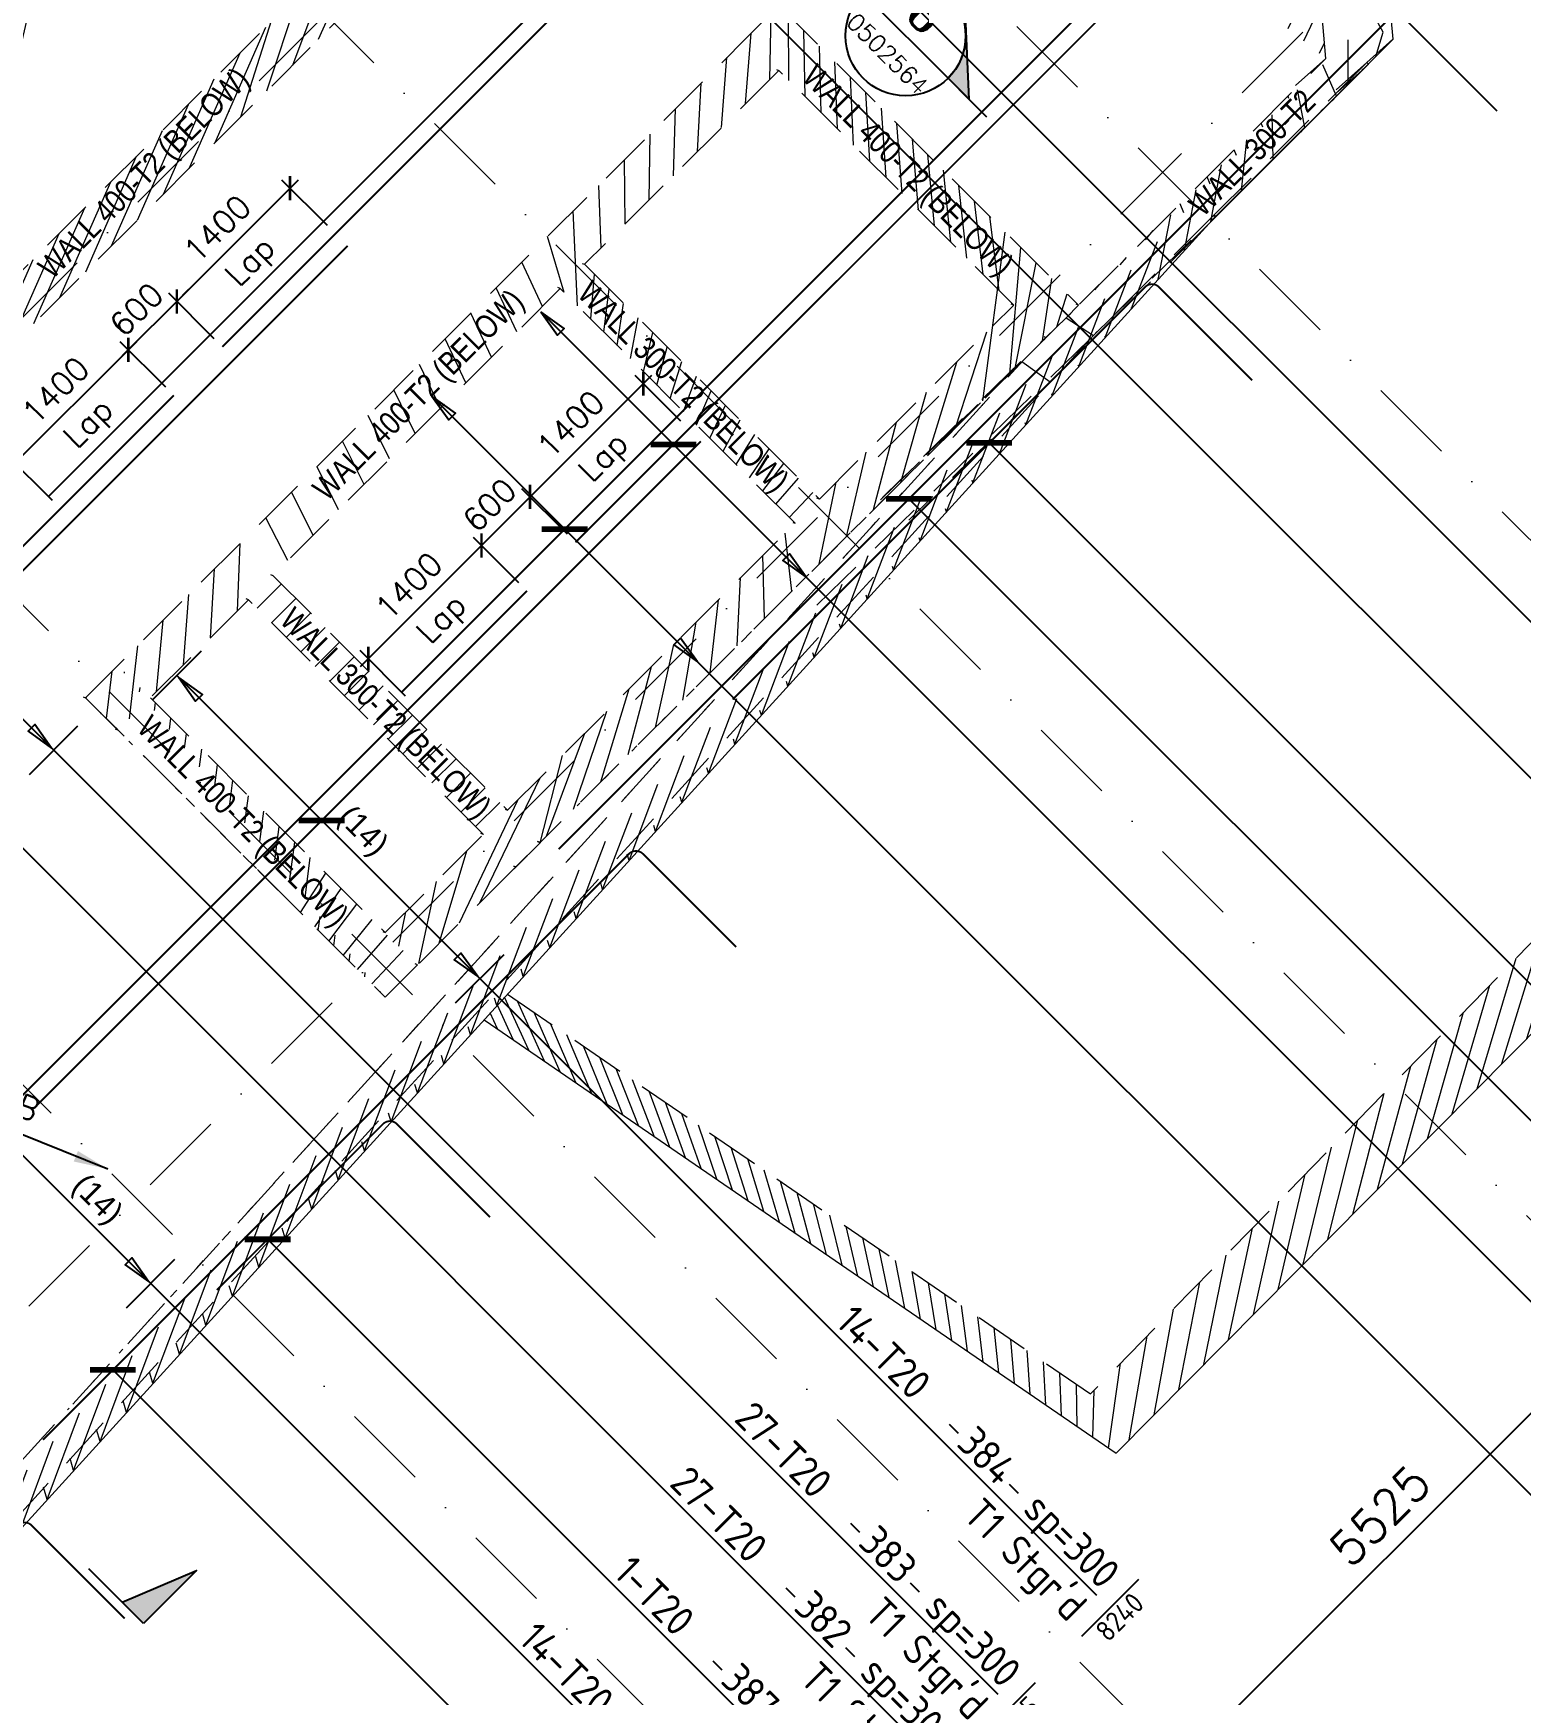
# Model space of a CAD drawing. Extents: x 660761725 to 1323371458, y 2734871439 to 5470067957.
# Drawn here: x 661644637 to 661657642, y 2735060130 to 2735074657 of the extents above; entities that cross this region are included whole.
import ezdxf
from ezdxf.enums import TextEntityAlignment as Align

# ---------------------------------------------------------------- set-up
doc = ezdxf.new("R2010")
doc.units = 0
for name, pattern in [('AXES', [1.95, 1.2, -0.25, 0.25, -0.25]), ('Hidden', [714.375, 476.25, -238.125]), ('sbp_axis_short', [10, 5, -2.5, 0, -2.5])]:
    doc.linetypes.add(name, pattern=pattern)
doc.layers.add('A-DETL', color=5, linetype='Continuous', lineweight=9, true_color=0x0000ff)
for name, color, linetype, lineweight in [('A-FLOR-PATT', 7, 'Continuous', 15), ('A-ROOF', 7, 'Continuous', 15), ('A-WALL', 7, 'Continuous', 15), ('A-WALL-IDEN', 7, 'Continuous', 9), ('S-ARROW', 8, 'Continuous', 13), ('S-GRID', 7, 'Continuous', 9)]:
    doc.layers.add(name, color=color, linetype=linetype, lineweight=lineweight)
for name, color, linetype in [('S-AXIS', 20, 'AXES'), ('S-DIMO', 100, 'Continuous'), ('S-RBAR-T16', 201, 'Continuous'), ('S-RBAR-T20', 10, 'Continuous'), ('S-RDIMO', 8, 'Continuous'), ('S-RSYMB', 7, 'Continuous'), ('S-SCEL-INDT', 222, 'Continuous'), ('S-SIMPLETEXT', 7, 'Continuous'), ('S-TXT', 3, 'Continuous')]:
    doc.layers.add(name, color=color, linetype=linetype)
doc.styles.add('Arial Narrow_1', font='ARIALN.TTF', dxfattribs={"height": 199.9999999999998})
doc.styles.add('ARMACAD', font='isocp.shx')
doc.styles.add('ROMANS', font='romans.shx')
doc.styles.add('ROMANT', font='romant')
doc.dimstyles.new('S-DIMI-100', dxfattribs={"dimscale": 100, "dimtxt": 2, "dimasz": 1.5, "dimexe": 1, "dimexo": 1, "dimgap": 1, "dimtad": 1, "dimdec": 0, "dimzin": 12, "dimdsep": 46, "dimtxsty": 'ROMANS', "dimblk": 'ARCHTICK', "dimcen": 0.09, "dimdle": 1, "dimclrd": 8, "dimclre": 8, "dimclrt": 4, "dimadec": 0, "dimazin": 3, "dimtfac": 1, "dimtdec": 0, "dimtix": 1, "dimtmove": 1, "dimatfit": 3, "dimtolj": 1, "dimtzin": 0, "dimarcsym": 0})
doc.dimstyles.new('S-DIMI-20', dxfattribs={"dimscale": 20, "dimtxt": 2, "dimasz": 1.5, "dimexe": 1, "dimexo": 1, "dimgap": 1, "dimtad": 1, "dimdec": 0, "dimzin": 12, "dimdsep": 46, "dimtxsty": 'ROMANS', "dimblk": 'ARCHTICK', "dimcen": 0.09, "dimdle": 1, "dimclrd": 8, "dimclre": 8, "dimclrt": 4, "dimadec": 0, "dimazin": 3, "dimtfac": 1, "dimtdec": 0, "dimtix": 1, "dimtmove": 1, "dimatfit": 3, "dimtolj": 1, "dimtzin": 0, "dimarcsym": 0})
doc.dimstyles.new('S-DIMO-100', dxfattribs={"dimscale": 100, "dimtxt": 3, "dimasz": 2, "dimexe": 1.5, "dimexo": 1.5, "dimgap": 1.5, "dimtad": 1, "dimdec": 0, "dimzin": 12, "dimdsep": 46, "dimtxsty": 'ROMANS', "dimblk": 'ARCHTICK', "dimcen": 0.09, "dimdle": 1.5, "dimclrd": 8, "dimclre": 8, "dimclrt": 4, "dimadec": 0, "dimazin": 3, "dimtfac": 1, "dimtdec": 0, "dimtix": 1, "dimtmove": 1, "dimatfit": 3, "dimfxl": 1, "dimtolj": 1, "dimtzin": 0, "dimarcsym": 0})
pattern_1 = [(74.99999999999999, (0, 0), (-153.3407249233896, 41.08752341002518), [])]

# ---------------------------------------------------------------- blocks, each defined once
blk = doc.blocks.new('_ARCHTICK')
at = {"color": 0, "linetype": 'ByBlock', "const_width": 0.15}
blk.add_lwpolyline([(-0.5, -0.5), (0.5, 0.5)], dxfattribs=at)
blk = doc.blocks.new('*D123')
at = {"layer": 'S-DIMO', "color": 8, "lineweight": -2, "transparency": 16777216}
for p, q in [((662690999.6410098, 2734559848.83957), (662686880.7433155, 2734555729.943264)), ((662690887.5083007, 2734559748.840247), (662690787.5089755, 2734559848.839605)), ((662686980.7433349, 2734555842.075281), (662686880.7433512, 2734555942.075298))]:
    blk.add_line(p, q, dxfattribs=at)
at = {"layer": 'S-DIMO', "color": 8, "lineweight": -2, "transparency": 16777216, "xscale": 200, "yscale": 200, "zscale": 200}
for p, rotation in [((662690893.5749748, 2734559742.773571), 44.99999034024764), ((662686986.8093505, 2734555836.009264), 224.9999903402476)]:
    blk.add_blockref('_ARCHTICK', p, dxfattribs=dict(at, rotation=rotation))
at = {"layer": 'S-DIMO', "color": 4, "transparency": 16777216, "insert": (662688728.0601642, 2734558001.523488), "char_height": 300, "width": 199.5440968434552, "attachment_point": 5, "rotation": 44.999990340247656, "style": 'ROMANS'}
blk.add_mtext('\\A1;5525', dxfattribs=at)
blk = doc.blocks.new('*U1141')
at = {"layer": 'S-SCEL-INDT'}
blk.add_line((-1.598034076772778e-05, -9.017526509425661), (-4.236298395894313e-05, 0), dxfattribs=at)
blk.add_lwpolyline([(-1.598034251388655e-05, -9.017526509426535), (-2.729673832266011e-05, -5.517526509764139), (8.74998401881464, -9.017498218424205), (-1.598034251388655e-05, -9.017526509426535)], dxfattribs=at)
blk.add_solid([(8.749984018815223, -9.017498218424496), (-1.598034076772778e-05, -9.017526509423043), (4.374978361036412, -7.267512364094754), (-2.729674239717861e-05, -5.517526509763265)], dxfattribs=at)
blk = doc.blocks.new('*U1143')
at = {"layer": 'S-SCEL-INDT'}
h = blk.add_hatch(color=256, dxfattribs=at)
edge = h.paths.add_edge_path()
edge.add_line((7.000001906104444, 2.263283386128023e-05), (10.50000190576247, 3.394924715394154e-05))
edge.add_line((10.50000190576247, 3.394924715394154e-05), (-2.921335544670001e-05, 9.624999999075953))
edge.add_line((-2.921335544670001e-05, 9.624999999075953), (-10.49999809220753, -3.394923260202631e-05))
edge.add_line((-10.49999809220753, -3.394923260202631e-05), (-6.999998092549504, -2.263281203340739e-05))
edge.add_arc((1.90677747013979e-06, 1.091277068709939e-11), 6.999999999363562, 0.00018525217620890544, 180.0001852521762, ccw=False)
at = {"layer": 'S-SCEL-INDT', "color": 2, "linetype": 'Continuous'}
blk.add_line((-6.999999999228748, 4.272327350918204e-05), (6.999999999228748, -4.272327350918204e-05), dxfattribs=at)
at = {"layer": 'S-SCEL-INDT'}
blk.add_line((13.40845287412958, 4.901550710201263e-05), (7.000001906104444, 2.263283386128023e-05), dxfattribs=at)
blk.add_lwpolyline([(7.000001906104444, 2.263283386128023e-05), (10.50000190576247, 3.394924715394154e-05), (-2.921335544670001e-05, 9.624999999075953), (-10.49999809220753, -3.394923260202631e-05), (-6.999998092549504, -2.263281203340739e-05, -0.9999999999999999)], format="xyb", close=True, dxfattribs=at)
for centre, radius in [((0, 0), 6.999999999370188), ((0, -1.906788384076208e-06), 6.99999999936)]:
    blk.add_circle(centre, radius, dxfattribs=at)
at = {"layer": 'S-SCEL-INDT', "linetype": 'Continuous', "style": 'ROMANT', "flags": 8}
for rotation, p in [(359.9998251523294, (-9.533905540592968e-07, 3.499999999687137)), (0.0001748476705820678, (9.533905540592968e-07, 3.499943417606119))]:
    blk.add_attdef('01', text='', height=4, rotation=rotation, dxfattribs=at).set_placement(p, align=Align.MIDDLE_CENTER)
at = {"layer": 'S-SCEL-INDT', "color": 3, "linetype": 'Continuous', "style": 'ROMANS', "flags": 8}
for rotation, p in [(359.9998251523294, (0, -2.974065839854546)), (0.0001748476705820678, (0, -2.97412474701559))]:
    blk.add_attdef('-', text='', height=2, rotation=rotation, dxfattribs=at).set_placement(p, align=Align.MIDDLE_CENTER)
blk = doc.blocks.new('I am… Limitless.')
at = {"layer": 'S-SCEL-INDT', "xscale": 75.00000000000088, "yscale": 75.00000000000088, "zscale": 75.00000000000088, "rotation": 44.99983235789631}
blk.add_blockref('*U1141', (662390229.4205348, 2734557535.357393), dxfattribs=at)
at = {"layer": 'S-TXT', "color": 134}
ref = blk.add_blockref('*U1143', (662397370.128556, 2734570939.46886), dxfattribs=dict(at, xscale=75.00000000000004, yscale=75.00000000000004, zscale=75.00000000000004, rotation=314.9998012006552))
ref.add_attrib('-', '0502564', dxfattribs={"layer": 'S-SCEL-INDT', "color": 3, "linetype": 'Continuous', "height": 150, "rotation": 314.9999734367988, "style": 'ROMANS'}).set_placement((662397212.4012254, 2734570781.742625), align=Align.MIDDLE_CENTER)
ref.add_attrib('01', '8', dxfattribs={"layer": 'S-SCEL-INDT', "linetype": 'Continuous', "height": 300.0000000000001, "rotation": 314.9999734367988, "style": 'ROMANT'}).set_placement((662397555.74178, 2734571125.080695), align=Align.MIDDLE_CENTER)
blk = doc.blocks.new('*D302')
at = {"layer": 'S-RBAR-T16', "color": 8, "lineweight": -2, "transparency": 16777216}
for p, q in [((661646953.1276449, 2735073373.231809), (661645821.75645, 2735072241.861186)), ((661647209.5044135, 2735072975.433518), (661646811.7062886, 2735073373.231844)), ((661646219.5548613, 2735071985.483965), (661645821.7564857, 2735072383.282542))]:
    blk.add_line(p, q, dxfattribs=at)
at = {"layer": 'S-RBAR-T16', "color": 8, "lineweight": -2, "transparency": 16777216, "xscale": 150, "yscale": 150, "zscale": 150}
for p, rotation in [((661646882.4169489, 2735073302.521149), 44.99998551083341), ((661645892.467146, 2735072312.571846), 224.9999855108334)]:
    blk.add_blockref('_ARCHTICK', p, dxfattribs=dict(at, rotation=rotation))
at = {"layer": 'S-RBAR-T16', "color": 4, "transparency": 16777216, "char_height": 200, "attachment_point": 5, "rotation": 44.999985510833376, "style": 'ROMANS'}
for s, insert in [('\\A1;1400', (661646246.0207276, 2735072948.96789)), ('\\A1;Lap', (661646552.4335886, 2735072642.554873))]:
    blk.add_mtext(s, dxfattribs=dict(at, insert=insert))
blk = doc.blocks.new('*D303')
at = {"layer": 'S-RBAR-T16', "color": 8, "lineweight": -2, "transparency": 16777216}
for p, q in [((661645538.9139624, 2735071959.018249), (661644407.5428712, 2735070827.64773)), ((661645795.2907937, 2735071561.219896), (661645397.4926062, 2735071959.018285)), ((661644805.3413455, 2735070571.270447), (661644407.542907, 2735070969.069086))]:
    blk.add_line(p, q, dxfattribs=at)
at = {"layer": 'S-RBAR-T16', "color": 8, "lineweight": -2, "transparency": 16777216, "xscale": 150, "yscale": 150, "zscale": 150}
for p, rotation in [((661645468.2032664, 2735071888.307589), 44.99998551083341), ((661644478.2535672, 2735070898.35839), 224.9999855108334)]:
    blk.add_blockref('_ARCHTICK', p, dxfattribs=dict(at, rotation=rotation))
at = {"layer": 'S-RBAR-T16', "color": 4, "transparency": 16777216, "char_height": 200, "attachment_point": 5, "rotation": 44.999985510833376, "style": 'ROMANS'}
for s, insert in [('\\A1;1400', (661644831.8070968, 2735071534.754382)), ('\\A1;Lap', (661645138.2199578, 2735071228.341365))]:
    blk.add_mtext(s, dxfattribs=dict(at, insert=insert))
blk = doc.blocks.new('*D304')
at = {"layer": 'S-RBAR-T16', "color": 8, "lineweight": -2, "transparency": 16777216}
for p, q in [((661645892.4672539, 2735072312.571738), (661645468.2030783, 2735071888.307777)), ((661646219.5548613, 2735071985.483965), (661645821.7565937, 2735072383.282434)), ((661645892.4672539, 2735072312.571738), (661645998.5332978, 2735072418.637729)), ((661645468.2030783, 2735071888.307777), (661645362.1370342, 2735071782.241786)), ((661645795.2907937, 2735071561.219896), (661645397.492418, 2735071959.018473))]:
    blk.add_line(p, q, dxfattribs=at)
at = {"layer": 'S-RBAR-T16', "color": 8, "lineweight": -2, "transparency": 16777216, "xscale": 150, "yscale": 150, "zscale": 150}
for p, rotation in [((661645892.4672539, 2735072312.571738), 224.9999855108334), ((661645468.2030783, 2735071888.307777), 44.99998551083338)]:
    blk.add_blockref('_ARCHTICK', p, dxfattribs=dict(at, rotation=rotation))
at = {"layer": 'S-RBAR-T16', "color": 4, "transparency": 16777216, "insert": (661645538.9138459, 2735072241.861149), "char_height": 200, "attachment_point": 5, "rotation": 44.999985510833376, "style": 'ROMANS'}
blk.add_mtext('\\A1;600', dxfattribs=at)
blk = doc.blocks.new('*D305')
at = {"layer": 'S-RBAR-T16', "color": 8, "lineweight": -2, "transparency": 16777216}
for p, q in [((661650040.8546991, 2735071663.677848), (661648909.483504, 2735070532.307225)), ((661650297.2314678, 2735071265.879558), (661649899.4333429, 2735071663.677884)), ((661649307.2819154, 2735070275.930005), (661648909.4835398, 2735070673.728581))]:
    blk.add_line(p, q, dxfattribs=at)
at = {"layer": 'S-RBAR-T16', "color": 8, "lineweight": -2, "transparency": 16777216, "xscale": 150, "yscale": 150, "zscale": 150}
for p, rotation in [((661649970.1440032, 2735071592.967188), 44.99998551083341), ((661648980.1942, 2735070603.017885), 224.9999855108334)]:
    blk.add_blockref('_ARCHTICK', p, dxfattribs=dict(at, rotation=rotation))
at = {"layer": 'S-RBAR-T16', "color": 4, "transparency": 16777216, "char_height": 200, "attachment_point": 5, "rotation": 44.999985510833376, "style": 'ROMANS'}
for s, insert in [('\\A1;1400', (661649333.7477814, 2735071239.413929)), ('\\A1;Lap', (661649640.1606424, 2735070933.000912))]:
    blk.add_mtext(s, dxfattribs=dict(at, insert=insert))
blk = doc.blocks.new('*D306')
at = {"layer": 'S-RBAR-T16', "color": 8, "lineweight": -2, "transparency": 16777216}
for p, q in [((661648626.641016, 2735070249.464289), (661647495.2699249, 2735069118.09377)), ((661648883.0178479, 2735069851.665936), (661648485.2196598, 2735070249.464324)), ((661647893.0683998, 2735068861.716486), (661647495.2699606, 2735069259.515126))]:
    blk.add_line(p, q, dxfattribs=at)
at = {"layer": 'S-RBAR-T16', "color": 8, "lineweight": -2, "transparency": 16777216, "xscale": 150, "yscale": 150, "zscale": 150}
for p, rotation in [((661648555.93032, 2735070178.753629), 44.99998551083341), ((661647565.9806209, 2735069188.80443), 224.9999855108334)]:
    blk.add_blockref('_ARCHTICK', p, dxfattribs=dict(at, rotation=rotation))
at = {"layer": 'S-RBAR-T16', "color": 4, "transparency": 16777216, "char_height": 200, "attachment_point": 5, "rotation": 44.999985510833376, "style": 'ROMANS'}
for s, insert in [('\\A1;1400', (661647919.5341504, 2735069825.200421)), ('\\A1;Lap', (661648225.9470114, 2735069518.787405))]:
    blk.add_mtext(s, dxfattribs=dict(at, insert=insert))
blk = doc.blocks.new('*D307')
at = {"layer": 'S-RBAR-T16', "color": 8, "lineweight": -2, "transparency": 16777216}
for p, q in [((661648980.1943076, 2735070603.017778), (661648555.9301319, 2735070178.753817)), ((661649307.2819154, 2735070275.930005), (661648909.4836473, 2735070673.728474)), ((661648980.1943076, 2735070603.017778), (661649086.2603517, 2735070709.083768)), ((661648555.9301319, 2735070178.753817), (661648449.864088, 2735070072.687826)), ((661648883.0178479, 2735069851.665936), (661648485.2194717, 2735070249.464513))]:
    blk.add_line(p, q, dxfattribs=at)
at = {"layer": 'S-RBAR-T16', "color": 8, "lineweight": -2, "transparency": 16777216, "xscale": 150, "yscale": 150, "zscale": 150}
for p, rotation in [((661648980.1943076, 2735070603.017778), 224.9999855108334), ((661648555.9301319, 2735070178.753817), 44.99998551083338)]:
    blk.add_blockref('_ARCHTICK', p, dxfattribs=dict(at, rotation=rotation))
at = {"layer": 'S-RBAR-T16', "color": 4, "transparency": 16777216, "insert": (661648626.6409, 2735070532.307189), "char_height": 200, "attachment_point": 5, "rotation": 44.999985510833376, "style": 'ROMANS'}
blk.add_mtext('\\A1;600', dxfattribs=at)
blk = doc.blocks.new('cadf_10')
at = {"color": 1}
for p, q in [((-4.158496580606208, 1.201089783226742), (-5.644468778018359, 1.201089783226742)), ((4.158496580606207, 1.201089783226742), (5.644468778018359, 1.201089783226742))]:
    blk.add_line(p, q, dxfattribs=at)
at = {"style": 'ARMACAD'}
for tag, p in [('$COM1', (-10.93526643674234, 2.542619974829577)), ('$COM2', (-9.757982686735758, -5.302973364669228))]:
    blk.add_attdef(tag, text='', height=3.5, dxfattribs=at).set_placement(p, align=Align.BOTTOM_RIGHT)
at = {"color": 1, "style": 'ARMACAD'}
blk.add_attdef('$NUM', text='', height=3.5, dxfattribs=at).set_placement((0, 0), align=Align.CENTER)
blk = doc.blocks.new('CADF_02')
at = {"color": 0}
blk.add_lwpolyline([(0, 0), (2.5, -0.4166666679084301), (2.5, 0.4166666679084301)], close=True, dxfattribs=at)
blk = doc.blocks.new('cadf_03')
at = {"color": 8}
blk.add_lwpolyline([(-3.725290298461914e-09, 2.99999999627471), (3.725290298461914e-09, -3.000000007450581)], dxfattribs=at)
blk.add_blockref('CADF_02', (0.2513523101806641, 0), dxfattribs=at)
blk = doc.blocks.new('*U607', base_point=(661654010.6617222, 2735060794.389325))
at = {"layer": 'S-RSYMB'}
blk.add_lwpolyline([(661654010.6617222, 2735060544.389338), (661654510.6617222, 2735061044.389311)], dxfattribs=at)
at = {"layer": 'S-RSYMB', "style": 'ARMACAD'}
blk.add_attdef('D0', text='', height=180, rotation=44.99999841650201, dxfattribs=at).set_placement((661654341.9789997, 2735060713.072042), align=Align.MIDDLE_CENTER)
blk = doc.blocks.new('cadf_04')
at = {"color": 8, "const_width": 0.5000000000000002}
blk.add_lwpolyline([(1.414213560521603, 1.414213564246893), (-1.414213556796312, -1.414213556796312)], dxfattribs=at)
blk = doc.blocks.new('*U608', base_point=(661651941.4070036, 2735058725.134727))
at = {"layer": 'S-RSYMB'}
blk.add_lwpolyline([(661651941.4070036, 2735058475.134741), (661652441.4070036, 2735058975.134713)], dxfattribs=at)
at = {"layer": 'S-RSYMB', "style": 'ARMACAD'}
blk.add_attdef('D0', text='', height=180, rotation=44.9999984168028, dxfattribs=at).set_placement((661652272.7242812, 2735058643.817445), align=Align.MIDDLE_CENTER)
blk = doc.blocks.new('I am… All Range.')
at = {"layer": 'S-GRID', "color": 8, "linetype": 'sbp_axis_short', "lineweight": 13, "ltscale": 150}
for p, q in [((662671765.3411871, 2734584810.704287), (662694307.7183684, 2734562268.327105)), ((662668795.4927062, 2734581840.855805), (662691337.8698875, 2734559298.478624)), ((662622712.44625, 2734514326.959595), (662688816.0170653, 2734580430.53041)), ((662664888.7277402, 2734577934.090839), (662687431.1831487, 2734555391.635431)), ((662627061.1529542, 2734509978.252891), (662693164.7237693, 2734576081.823706)), ((662662792.38458, 2734575837.747679), (662685335.3221155, 2734553295.930852))]:
    blk.add_line(p, q, dxfattribs=at)
at = {"layer": 'S-DIMO', "color": 3}
dim = blk.add_linear_dim(base=(662686986.8093505, 2734555836.009264), p1=(662690993.5743002, 2734559642.774212), p2=(662687086.809334, 2734555736.009246), angle=44.99999034024766, dimstyle='S-DIMO-100', dxfattribs=at)
dim.commit()
dim.dimension.update_dxf_attribs({"geometry": '*D123', "text_midpoint": (662688728.0601642, 2734558001.523488)})
blk = doc.blocks.new('I am… Atomic.')
at = {"layer": 'A-FLOR-PATT', "transparency": 33554600}
h = blk.add_hatch(dxfattribs=at)
h.set_pattern_fill('ANSI31', color=8, scale=50, angle=30, style=0)
h.set_pattern_definition(pattern_1)
edge = h.paths.add_edge_path()
edge.add_line((662389967.6433319, 2734579123.010657), (662390007.8012236, 2734579503.468677))
edge.add_line((662342114.705975, 2734544592.546931), (662390007.8012234, 2734579503.468677))
edge.add_line((662363195.8073889, 2734559608.047176), (662389967.7690635, 2734579123.040917))
edge.add_line((662362417.6524743, 2734559040.823584), (662363719.8899552, 2734559990.06879))
edge.add_line((662346720.4841449, 2734547598.623516), (662362783.6519626, 2734559307.613063))
edge.add_line((662345821.5310795, 2734546943.346041), (662347578.010761, 2734548223.703842))
edge.add_line((662342292.6126368, 2734544370.997322), (662346307.4227723, 2734547297.529027))
edge.add_line((662325865.2845687, 2734528370.671522), (662342114.6925843, 2734544592.5523))
edge.add_line((662340490.7204528, 2734542572.157625), (662342149.9785906, 2734544228.604904))
edge.add_line((662339422.0417168, 2734541505.28928), (662341320.3495216, 2734543400.381265))
edge.add_line((662336597.6306283, 2734538685.662872), (662340136.8031961, 2734542218.839921))
edge.add_line((662332705.8949801, 2734534800.520002), (662336243.7133716, 2734538332.345168))
edge.add_line((662332253.0745114, 2734534348.466631), (662332782.9359009, 2734534877.430412))
edge.add_line((662326312.3910785, 2734528417.846987), (662332351.9776915, 2734534447.202265))
edge.add_line((662325865.2845687, 2734528370.671522), (662326312.3910785, 2734528417.846987))
h = blk.add_hatch(dxfattribs=at)
h.set_pattern_fill('ANSI31', color=8, scale=50, angle=30, style=0)
h.set_pattern_definition(pattern_1)
edge = h.paths.add_edge_path()
edge.add_line((662389967.6433319, 2734579123.010657), (662390007.8012236, 2734579503.468677))
edge.add_line((662390178.8400514, 2734578972.951882), (662393574.2351673, 2734576558.543434))
edge.add_line((662390389.9110394, 2734578822.862847), (662389967.7690635, 2734579123.040917))
edge.add_line((662401600.1085552, 2734571260.373601), (662390007.8012234, 2734579503.468677))
edge.add_line((662401045.2346829, 2734570742.112331), (662400996.5411683, 2734571280.666277))
edge.add_line((662400996.5411683, 2734571280.666277), (662391834.41239, 2734577795.702194))
edge.add_line((662401631.7932035, 2734570909.939), (662401600.1085552, 2734571260.373601))
edge.add_line((662398386.0115408, 2734568087.393885), (662401045.2346829, 2734570742.112331))
edge.add_line((662378065.801715, 2734545768.423274), (662383150.2610395, 2734551353.010825))
edge.add_line((662383150.2610395, 2734551353.010825), (662388234.7203641, 2734556937.598375))
edge.add_line((662388234.7203641, 2734556937.598375), (662393319.1796887, 2734562522.185926))
edge.add_line((662393319.1796887, 2734562522.185926), (662398403.6390133, 2734568106.773477))
edge.add_line((662377177.0145457, 2734544792.211362), (662378389.7704264, 2734546124.258873))
edge.add_line((662345219.5168241, 2734509691.243385), (662350637.7770958, 2734515642.46591))
edge.add_line((662350637.7770958, 2734515642.46591), (662356056.0373675, 2734521593.688435))
edge.add_line((662356056.0373675, 2734521593.688435), (662361474.2976393, 2734527544.91096))
edge.add_line((662361474.2976393, 2734527544.91096), (662366892.5579109, 2734533496.133485))
edge.add_line((662366892.5579109, 2734533496.133485), (662372310.8181826, 2734539447.35601))
edge.add_line((662372310.8181826, 2734539447.35601), (662377729.0784543, 2734545398.578536))
edge.add_line((662345267.5598451, 2734509156.384884), (662400082.3408674, 2734569362.972085))
edge.add_line((662401418.6805061, 2734570690.601139), (662400941.3227103, 2734570214.051982))
edge.add_line((662400082.3408674, 2734569362.972085), (662401631.7932035, 2734570909.939))
h = blk.add_hatch(dxfattribs=at)
h.set_pattern_fill('ANSI31', color=8, scale=50, angle=30, style=0)
h.set_pattern_definition(pattern_1)
h.paths.add_polyline_path([(662390598.7475477, 2734578465.579719), (662388715.9077953, 2734576585.929477), (662393033.5280749, 2734572268.306242), (662394916.3678274, 2734574147.956483)], flags=16)
h.paths.add_polyline_path([(662390839.3164489, 2734573896.731206), (662388432.7739979, 2734576303.275305), (662387325.0130155, 2734575197.390858), (662389731.5554665, 2734572790.846759)], flags=16)
h.paths.add_polyline_path([(662390368.5953544, 2734572861.041639), (662386723.2477131, 2734569221.869177), (662388351.2029004, 2734567593.912876), (662391996.5505418, 2734571233.085337)], flags=16)
edge = h.paths.add_edge_path()
edge.add_line((662387041.8903742, 2734575480.513693), (662390592.252198, 2734579033.96361))
edge.add_line((662390595.7468959, 2734579030.091289), (662391834.41239, 2734577795.702194))
edge.add_line((662387041.8903742, 2734575480.513693), (662386758.7565768, 2734575197.859521))
edge.add_line((662389448.4216691, 2734572508.192587), (662386758.7565768, 2734575197.859521))
edge.add_line((662388351.1917443, 2734567028.135869), (662386156.9912745, 2734569222.337841))
edge.add_line((662386156.9912745, 2734569222.337841), (662386440.1250719, 2734569504.992013))
edge.add_line((662386440.1250719, 2734569504.992013), (662389448.4216691, 2734572508.192587))
edge.add_line((662395199.4904686, 2734573864.833648), (662388634.3255417, 2734567310.790041))
edge.add_line((662388351.1917443, 2734567028.135869), (662388634.3255417, 2734567310.790041))
edge.add_line((662390580.9457026, 2734573073.032268), (662392208.9008899, 2734571445.075966))
edge.add_line((662392208.9008899, 2734571445.075966), (662392750.3942775, 2734571985.65207))
edge.add_line((662395199.4904686, 2734573864.833648), (662395482.624266, 2734574147.48782))
edge.add_line((662391834.41239, 2734577795.702194), (662395482.624266, 2734574147.48782))
edge.add_line((662392750.3942775, 2734571985.65207), (662391122.4390903, 2734573613.608371))
h = blk.add_hatch(dxfattribs=at)
h.set_pattern_fill('ANSI31', color=8, scale=50, angle=30, style=0)
h.set_pattern_definition(pattern_1)
h.paths.add_polyline_path([(662379129.8428366, 2734572854.771638), (662378841.1105785, 2734572643.884321), (662379625.867961, 2734571935.721013), (662379914.8579589, 2734572146.375746)])
h.paths.add_polyline_path([(662407967.0689715, 2734567385.984937), (662407536.2223183, 2734567816.83159), (662398987.1276885, 2734559064.274018), (662393889.4056096, 2734562560.874372), (662393685.5193458, 2734562336.933021), (662399210.0475222, 2734558547.58027)])
h = blk.add_hatch(dxfattribs=at)
h.set_pattern_fill('ANSI31', color=8, scale=50, angle=30, style=0)
h.set_pattern_definition(pattern_1)
h.paths.add_polyline_path([(662391838.9616344, 2734566220.785015), (662393891.6007832, 2734564168.144461), (662396404.4132351, 2734566676.700235), (662394351.7740862, 2734568729.340789)], flags=16)
h.paths.add_polyline_path([(662394564.1244342, 2734568941.331419), (662396616.7635832, 2734566888.690864), (662398315.5663675, 2734568584.615895), (662396262.9272186, 2734570637.256449)], flags=16)
edge = h.paths.add_edge_path()
edge.add_line((662390201.7467188, 2734565152.109394), (662395979.8045774, 2734570920.379284))
edge.add_line((662390201.7467188, 2734565152.109394), (662390484.86936, 2734564868.986558))
edge.add_line((662391626.6112863, 2734566008.794386), (662390484.86936, 2734564868.986558))
edge.add_line((662393679.2504352, 2734563956.153832), (662391626.6112863, 2734566008.794386))
edge.add_line((662392820.6423062, 2734563099.000176), (662393679.2504352, 2734563956.153832))
edge.add_line((662392820.6423062, 2734563099.000176), (662393103.7649475, 2734562815.877341))
edge.add_line((662393962.3730764, 2734563673.030997), (662393103.7649475, 2734562815.877341))
edge.add_line((662398403.6390133, 2734568106.773477), (662394174.7234246, 2734563885.021626))
edge.add_line((662394175.6151698, 2734563884.12988), (662393963.2648216, 2734563672.139251))
edge.add_line((662398596.61022, 2734568301.791482), (662398773.3078362, 2734568474.034104))
edge.add_line((662398882.7145513, 2734568583.255486), (662398773.3078362, 2734568474.034104))
edge.add_line((662396262.9383746, 2734571203.033456), (662398882.7145513, 2734568583.255486))
edge.add_line((662395979.8045774, 2734570920.379284), (662396262.9383746, 2734571203.033456))
edge.add_line((662398411.2648572, 2734568112.604423), (662398595.7218189, 2734568302.681889))
h = blk.add_hatch(dxfattribs=at)
h.set_pattern_fill('ANSI31', color=8, scale=50, angle=30, style=0)
h.set_pattern_definition(pattern_1)
edge = h.paths.add_edge_path()
edge.add_line((662345468.2720397, 2734510142.524049), (662345661.1307589, 2734509588.669044))
edge.add_line((662345219.5168241, 2734509691.243385), (662350637.7770958, 2734515642.46591))
edge.add_line((662350637.7770958, 2734515642.46591), (662356056.0373675, 2734521593.688435))
edge.add_line((662356056.0373675, 2734521593.688435), (662361474.2976393, 2734527544.91096))
edge.add_line((662361474.2976393, 2734527544.91096), (662366892.5579109, 2734533496.133485))
edge.add_line((662366892.5579109, 2734533496.133485), (662372310.8181826, 2734539447.35601))
edge.add_line((662372310.8181826, 2734539447.35601), (662377729.0784543, 2734545398.578536))
edge.add_line((662345267.5598451, 2734509156.384884), (662400082.3408674, 2734569362.972085))
h = blk.add_hatch(dxfattribs=at)
h.set_pattern_fill('ANSI31', color=8, scale=50, angle=30, style=0)
h.set_pattern_definition(pattern_1)
edge = h.paths.add_edge_path()
edge.add_line((662390201.7467185, 2734565152.109394), (662392820.3512313, 2734562533.503097))
edge.add_line((662390485.0693138, 2734565434.952043), (662393103.4337128, 2734562816.10604))
edge.add_line((662393103.4337127, 2734562816.10604), (662392820.3512312, 2734562533.503097))
at = {"layer": 'A-DETL', "color": 8, "linetype": 'Hidden', "lineweight": 9}
for p, q in [((662395199.4904686, 2734573864.833648), (662388634.3255417, 2734567310.790041)), ((662401045.2346829, 2734570742.112331), (662400996.5411683, 2734571280.666277)), ((662388351.2029004, 2734567593.912876), (662391996.5505418, 2734571233.085337)), ((662395979.8045774, 2734570920.379284), (662396262.9383746, 2734571203.033456)), ((662396262.9383746, 2734571203.033456), (662398882.7145513, 2734568583.255486)), ((662390201.7467188, 2734565152.109394), (662395979.8045774, 2734570920.379284)), ((662401631.1518183, 2734570909.368745), (662401401.6661634, 2734570705.33348)), ((662401631.1346314, 2734570909.351586), (662401402.4927813, 2734570705.414375)), ((662398386.0115408, 2734568087.393885), (662401045.2346829, 2734570742.112331)), ((662401401.6661634, 2734570705.33348), (662400064.3627324, 2734569370.17517)), ((662401045.2346829, 2734570742.112331), (662400778.0398858, 2734570504.669271)), ((662401135.3391556, 2734570467.520509), (662401402.4598211, 2734570705.778918)), ((662401359.3946913, 2734570637.907331), (662401418.0403122, 2734570690.032128)), ((662401401.6661634, 2734570705.33348), (662401402.4927813, 2734570705.414375)), ((662401402.4598211, 2734570705.778918), (662401415.248901, 2734570693.812109)), ((662401402.4927813, 2734570705.414375), (662401402.4598211, 2734570705.778918)), ((662396262.9272186, 2734570637.256449), (662394564.1244342, 2734568941.331419)), ((662396241.9833125, 2734570645.647794), (662396262.9272186, 2734570637.256449)), ((662398315.5663675, 2734568584.615895), (662396262.9272186, 2734570637.256449)), ((662401151.0999817, 2734570452.772967), (662401358.1152967, 2734570636.770192)), ((662400017.173428, 2734569291.468199), (662398706.7791548, 2734567983.29372)), ((662399013.4511831, 2734568320.204953), (662400081.7408041, 2734569362.386686)), ((662400056.9163916, 2734569361.996377), (662399016.3829323, 2734568323.132)), ((662400064.3627324, 2734569370.17517), (662400056.9163916, 2734569361.996377)), ((662400082.3408674, 2734569362.972085), (662400056.9163916, 2734569361.996377)), ((662400082.3408674, 2734569362.972085), (662400064.3627324, 2734569370.17517)), ((662394543.1798587, 2734568949.723032), (662394564.1244342, 2734568941.331419)), ((662394564.1244342, 2734568941.331419), (662396616.7635832, 2734566888.690864)), ((662394351.7740862, 2734568729.340789), (662391838.9616344, 2734566220.785015)), ((662394351.7740862, 2734568729.340789), (662394330.829427, 2734568737.732437)), ((662396404.4132351, 2734566676.700235), (662394351.7740862, 2734568729.340789)), ((662396616.7635832, 2734566888.690864), (662398315.5663675, 2734568584.615895)), ((662398315.5663675, 2734568584.615895), (662398294.6221148, 2734568593.007379)), ((662398882.7145513, 2734568583.255486), (662398773.3078362, 2734568474.034104)), ((662398882.7145513, 2734568583.255486), (662398861.7703623, 2734568591.646945)), ((662398596.61022, 2734568301.791482), (662398773.3078362, 2734568474.034104)), ((662398773.3078362, 2734568474.034104), (662399013.4511831, 2734568320.204953)), ((662399013.4511831, 2734568320.204953), (662345232.817815, 2734509249.488402)), ((662396594.3241972, 2734565960.198916), (662399012.2854673, 2734568319.067726)), ((662397526.356548, 2734567260.278023), (662398595.7218189, 2734568302.681889)), ((662398577.7447083, 2734568309.884563), (662398595.7218189, 2734568302.681889)), ((662398578.6364534, 2734568308.992817), (662398596.4936724, 2734568301.838178)), ((662398595.7218189, 2734568302.681889), (662398596.61022, 2734568301.791482)), ((662398403.6390133, 2734568106.773477), (662394174.7234246, 2734563885.021626)), ((662397150.5027447, 2734566883.27914), (662398386.0115408, 2734568087.393885)), ((662398633.1142752, 2734567909.753628), (662398386.0115408, 2734568087.393885)), ((662398705.3062181, 2734567981.823278), (662398633.1142752, 2734567909.753628)), ((662398633.1142752, 2734567909.753628), (662397397.6041726, 2734566705.637609)), ((662396616.7635832, 2734566888.690864), (662396595.8186611, 2734566897.082617)), ((662393891.6007832, 2734564168.144461), (662396404.4132351, 2734566676.700235)), ((662396383.4682293, 2734566685.092021), (662396404.4132351, 2734566676.700235)), ((662391818.0159849, 2734566229.177059), (662391838.9616344, 2734566220.785015)), ((662391838.9616344, 2734566220.785015), (662393891.6007832, 2734564168.144461)), ((662391626.6112863, 2734566008.794386), (662390767.9518421, 2734565151.589502)), ((662391626.6112863, 2734566008.794386), (662391605.6655532, 2734566017.186464)), ((662393679.2504352, 2734563956.153832), (662391626.6112863, 2734566008.794386)), ((662390180.8005835, 2734565160.501632), (662390201.7467188, 2734565152.109394)), ((662390201.7467188, 2734565152.109394), (662390484.86936, 2734564868.986558)), ((662390201.7467185, 2734565152.109394), (662392820.3512313, 2734562533.503097)), ((662390767.9518421, 2734565151.589502), (662392820.5909944, 2734563098.948952)), ((662390484.86936, 2734564868.986558), (662390463.9231769, 2734564877.378816)), ((662393870.6547873, 2734564176.536644), (662393891.6007832, 2734564168.144461)), ((662392820.6423062, 2734563099.000176), (662393679.2504352, 2734563956.153832)), ((662393679.2504352, 2734563956.153832), (662393658.3043555, 2734563964.546049)), ((662394175.6151698, 2734563884.12988), (662393963.2648216, 2734563672.139251)), ((662394174.7234246, 2734563885.021626), (662394153.7773807, 2734563893.413828)), ((662394175.6151698, 2734563884.12988), (662394154.6691258, 2734563892.522082)), ((662394174.7234246, 2734563885.021626), (662394175.6151698, 2734563884.12988)), ((662393962.3730764, 2734563673.030997), (662393103.7649475, 2734562815.877341)), ((662393941.426949, 2734563681.423233), (662393962.3730764, 2734563673.030997)), ((662393942.318694, 2734563680.531487), (662393963.2648216, 2734563672.139251)), ((662393963.2648216, 2734563672.139251), (662393962.3730764, 2734563673.030997)), ((662392799.6958882, 2734563107.392528), (662392820.6423062, 2734563099.000176)), ((662393103.4337127, 2734562816.10604), (662392820.3512312, 2734562533.503097)), ((662393103.7649475, 2734562815.877341), (662393082.8184817, 2734562824.269712))]:
    blk.add_line(p, q, dxfattribs=at)
at = {"layer": 'A-DETL', "color": 8, "linetype": 'Hidden', "lineweight": 9, "flags": 128}
for points in [[(662378065.801715, 2734545768.423274), (662383150.2610395, 2734551353.010825), (662388234.7203641, 2734556937.598375), (662393319.1796887, 2734562522.185926), (662398403.6390133, 2734568106.773477)], [(662398403.6390133, 2734568106.773477), (662397865.9087354, 2734567582.706826), (662397328.1784576, 2734567058.640176), (662397168.1306566, 2734566902.65916)], [(662407536.2223183, 2734567816.83159), (662398987.1276886, 2734559064.274018)], [(662393889.4056098, 2734562560.874372), (662398987.1276884, 2734559064.274018)]]:
    blk.add_lwpolyline(points, dxfattribs=at)
at = {"layer": 'A-ROOF', "color": 8, "lineweight": 13}
for p, q in [((662401631.7932035, 2734570909.939), (662401600.1085552, 2734571260.373601)), ((662400082.3408674, 2734569362.972085), (662401631.7932035, 2734570909.939)), ((662345267.5598451, 2734509156.384884), (662400082.3408674, 2734569362.972085))]:
    blk.add_line(p, q, dxfattribs=at)
for points in [[(662399210.0475222, 2734558547.58027), (662407967.0689714, 2734567385.984937)], [(662393685.5193455, 2734562336.933021), (662399210.0475222, 2734558547.58027)]]:
    blk.add_lwpolyline(points, dxfattribs=at)
at = {"layer": 'A-WALL', "color": 8, "lineweight": 13}
for p, q in [((662401418.6805061, 2734570690.601139), (662400018.6463647, 2734569292.938641)), ((662401415.2851253, 2734570693.778214), (662401418.6805061, 2734570690.601139))]:
    blk.add_line(p, q, dxfattribs=at)
at = {"layer": 'A-WALL-IDEN', "color": 8, "char_height": 199.9999999999998, "attachment_point": 1, "style": 'Arial Narrow_1'}
for s, insert, width, rotation in [('WALL 400-T2 (BELOW)', (662396596.874469, 2734570705.917255), 3070.463124999997, 314.9999999999974), ('WALL 400-T2 (BELOW)', (662389769.0815209, 2734568942.814299), 3070.463124999997, 45.00000000000446), ('WALL 300-T2', (662399828.8704602, 2734569487.821808), 1771.729374999998, 45.00000000000006), ('WALL 300-T2 (BELOW)', (662394631.9459523, 2734568812.473817), 3070.463124999997, 314.9999999999999), ('WALL 400-T2 (BELOW)', (662392169.0698541, 2734567003.266433), 3070.463124999997, 45.0000000000098), ('WALL 300-T2 (BELOW)', (662392029.3614719, 2734565957.669875), 3070.463124999997, 314.9999999999999), ('WALL 400-T2 (BELOW)', (662390781.2279111, 2734565015.181716), 3070.463124999997, 315.0000000000001)]:
    blk.add_mtext(s, dxfattribs=dict(at, insert=insert, width=width, rotation=rotation))
at = {"layer": 'S-TXT', "insert": (662387145.3363421, 2734562698.103019), "char_height": 200, "attachment_point": 1, "rotation": 338.1823885034527, "style": 'ROMANS'}
blk.add_mtext('400 THK. ROOF SLAB', dxfattribs=at)
at = {"layer": 'S-ARROW'}
blk.add_leader([(662390394.9220443, 2734561031.426208), (662387036.7335539, 2734562375.803278)], dimstyle='S-DIMI-20', override={"dimasz": 15, "dimgap": 1, "dimtad": 0}, dxfattribs=at)

msp = doc.modelspace()

# ---------------------------------------------------------------- linework, layer by layer
at = {"layer": 'S-RBAR-T20', "linetype": 'Hidden', "const_width": 16}
for points in [[(661644770.2723223, 2735070606.339361), (661652089.2137356, 2735077925.278145, -0.4142135623730951), (661652211.8967621, 2735077925.278123), (661653026.1300744, 2735077111.044518)], [(661646290.2654818, 2735071914.77332), (661652212.8540976, 2735077837.35956, -0.4142135623730951), (661652335.5371242, 2735077837.359536), (661653149.7704194, 2735077023.125914)], [(661647857.9999098, 2735068896.785359), (661654892.8654505, 2735075931.648493, -0.4142135623730951), (661655015.5484769, 2735075931.648472), (661655829.6934066, 2735075117.503262)], [(661649377.9930836, 2735070205.219304), (661655016.505814, 2735075843.729908, -0.4142135623730951), (661655139.1888404, 2735075843.729885), (661655953.422147, 2735075029.496274)], [(661649231.1436751, 2735067523.641517), (661656497.8648794, 2735074790.360353, -0.4142135623730951), (661656620.5479059, 2735074790.360332), (661657434.7812318, 2735073976.126741)], [(661650751.1368489, 2735068832.075461), (661654356.5504328, 2735072437.487766, -0.4142135623730951), (661654479.2334594, 2735072437.487744), (661655293.4667734, 2735071623.254141)], [(661644722.4758413, 2735062359.622764), (661649844.8362197, 2735067481.982858, -0.4142135623730951), (661649967.5192462, 2735067481.982855), (661650781.7526822, 2735066667.749374)], [(661646242.4689249, 2735063668.056798), (661647694.0631025, 2735065119.650896, -0.4142135623730951), (661647816.746129, 2735065119.650892), (661648630.979565, 2735064305.417411)], [(661638606.5877622, 2735055717.977428), (661644499.823756, 2735061611.213095, -0.4142135623730951), (661644622.5067825, 2735061611.213092), (661645436.7402185, 2735060796.979611)]]:
    msp.add_lwpolyline(points, format="xyb", dxfattribs=at)
for points in [[(661642248.7884687, 2735067661.737565), (661647385.9945422, 2735072798.943354)], [(661640728.7953839, 2735066353.303531), (661645866.0014443, 2735071490.509307)], [(661644647.4286441, 2735065263.096762), (661650473.7215967, 2735071089.389393)], [(661643127.4355605, 2735063954.662728), (661648953.7285, 2735069780.955344)]]:
    msp.add_lwpolyline(points, dxfattribs=at)
at = {"layer": 'S-RDIMO'}
for p, q in [((661651832.8164146, 2735075406.328295), (661664729.3302193, 2735062509.813734)), ((661651042.8483534, 2735074827.919511), (661664045.1417729, 2735061825.625328)), ((661639478.6425614, 2735073726.53348), (661644815.8309081, 2735068389.344837)), ((661649073.378381, 2735072222.627796), (661651395.4014883, 2735069900.603865)), ((661648122.3288414, 2735071483.137408), (661650444.3519835, 2735069161.113509)), ((661652994.2346165, 2735071075.172433), (661663144.461423, 2735060924.945031)), ((661652292.8752118, 2735070585.372143), (661662548.8815557, 2735060329.365198)), ((661651395.4014883, 2735069900.603865), (661661757.7605283, 2735059538.244217)), ((661650444.3519835, 2735069161.113509), (661660912.4905702, 2735058692.974308)), ((661645891.7193878, 2735069040.969627), (661648541.4185368, 2735066391.270332)), ((661643014.1942512, 2735066375.003621), (661645663.8933984, 2735063725.304323)), ((661646686.4063305, 2735064111.994179), (661651865.9148867, 2735058932.485319)), ((661645333.7171618, 2735062970.864049), (661650619.0051985, 2735057685.575704))]:
    msp.add_line(p, q, dxfattribs=at)
for points in [[(661644815.8309081, 2735068389.344837), (661653069.30245, 2735060135.872811)], [(661644144.9433659, 2735067930.016297), (661652504.1943885, 2735059570.764783)], [(661648541.4185364, 2735066391.270331), (661653933.0591213, 2735060999.629431)], [(661645663.8933984, 2735063725.304323), (661651161.3134599, 2735058227.883933)]]:
    msp.add_lwpolyline(points, dxfattribs=at)

# ---------------------------------------------------------------- block references
at = {"layer": 'S-AXIS'}
for name, p in [('I am… All Range.', (-1032317.531363606, 503695.4297404289)), ('I am… Atomic.', (-745106.9118326902, 503695.4297404289)), ('I am… Limitless.', (-745106.9118326902, 503695.4297404289))]:
    msp.add_blockref(name, p, dxfattribs=at)
at = {"layer": 'S-RDIMO'}
for name, p, xscale, yscale, zscale, rotation in [('CADF_02', (661649073.3783807, 2735072222.627797), 100, 100, 100, 314.9999898357108), ('CADF_02', (661648122.3288414, 2735071483.137408), 100, 100, 100, 314.9999906607963), ('cadf_04', (661650234.3899343, 2735071061.615831), 100, 100, 100, 314.999989840123), ('cadf_04', (661652994.2346253, 2735071075.172441), 100, 100, 100, 314.9999983199731), ('cadf_04', (661652292.8752118, 2735070585.372143), 99.99999999999996, 99.99999999999996, 99.99999999999996, 314.9999983217565), ('cadf_04', (661649283.3404123, 2735070322.125458), 100, 100, 100, 314.9999906666793), ('CADF_02', (661651395.4014883, 2735069900.603865), 100, 100, 100, 134.9999898357107), ('CADF_02', (661650444.3519835, 2735069161.113509), 100, 100, 100, 134.9999906607963), ('cadf_03', (661645891.7193878, 2735069040.969627), 100.0000000000002, 100.0000000000002, 100.0000000000002, 314.999998412123), ('cadf_03', (661644815.8309081, 2735068389.344837), 99.99999999999996, 99.99999999999996, 99.99999999999996, 134.9999984117233), ('cadf_04', (661647158.5104865, 2735067774.178458), 99.99999999999989, 99.99999999999989, 99.99999999999989, 314.9999984237228), ('cadf_03', (661648541.4185364, 2735066391.270331), 100.0000000000002, 100.0000000000002, 100.0000000000002, 134.999998412123), ('cadf_04', (661646686.4063305, 2735064111.994179), 100, 100, 100, 314.999998319324), ('cadf_03', (661645663.8933984, 2735063725.304323), 100, 100, 100, 134.9999983309002), ('cadf_04', (661645333.7171617, 2735062970.864049), 100, 100, 100, 314.9999983225337)]:
    msp.add_blockref(name, p, dxfattribs=dict(at, xscale=xscale, yscale=yscale, zscale=zscale, rotation=rotation))
at = {"layer": 'S-RSYMB'}
for name, p, values in [('*U608', (661653803.5179204, 2735060891.401651), {'D0': '8240'}), ('*U607', (661652899.0248286, 2735059988.35255), {'D0': '7265'})]:
    msp.add_blockref(name, p, dxfattribs=at).add_auto_attribs(values)
at = {"layer": 'S-SIMPLETEXT'}
ref = msp.add_blockref('cadf_10', (661652883.4698842, 2735062128.768245), dxfattribs=dict(at, xscale=74.99999998083516, yscale=75, zscale=75, rotation=314.9999983257133))
ref.add_attrib('$NUM', '384', dxfattribs={"color": 1, "height": 262.5, "rotation": 315, "style": 'ARMACAD', "flags": 2}).set_placement((661652883.4698842, 2735062128.768245), align=Align.CENTER)
ref.add_attrib('$COM1', '14-T20         sp=300', dxfattribs={"height": 262.5, "rotation": 315, "style": 'ARMACAD', "flags": 2}).set_placement((661653972.8338789, 2735061039.404187), align=Align.RIGHT)
ref = msp.add_blockref('cadf_10', (661652019.7132128, 2735061265.011625), dxfattribs=dict(at, xscale=74.99999998083516, yscale=75, zscale=75, rotation=314.9999983257133))
ref.add_attrib('$NUM', '383', dxfattribs={"color": 1, "height": 262.5, "rotation": 315, "style": 'ARMACAD', "flags": 2}).set_placement((661652019.7132128, 2735061265.011625), align=Align.CENTER)
ref.add_attrib('$COM1', '27-T20         sp=300', dxfattribs={"height": 262.5, "rotation": 315, "style": 'ARMACAD', "flags": 2}).set_placement((661653109.0772076, 2735060175.647567), align=Align.RIGHT)
ref = msp.add_blockref('cadf_10', (661651454.6051514, 2735060699.903597), dxfattribs=dict(at, xscale=74.99999998083516, yscale=75, zscale=75, rotation=314.9999983257133))
ref.add_attrib('$NUM', '382', dxfattribs={"color": 1, "height": 262.5, "rotation": 315, "style": 'ARMACAD', "flags": 2}).set_placement((661651454.6051514, 2735060699.903597), align=Align.CENTER)
ref.add_attrib('$COM1', '27-T20         sp=300', dxfattribs={"height": 262.5, "rotation": 315, "style": 'ARMACAD', "flags": 2}).set_placement((661652543.9691461, 2735059610.539538), align=Align.RIGHT)
ref = msp.add_blockref('cadf_10', (661650816.3256495, 2735060061.624133), dxfattribs=dict(at, xscale=74.99999998083516, yscale=75, zscale=75, rotation=314.9999983257133))
ref.add_attrib('$NUM', '387', dxfattribs={"color": 1, "height": 262.5, "rotation": 315, "style": 'ARMACAD', "flags": 2}).set_placement((661650816.3256495, 2735060061.624133), align=Align.CENTER)
ref.add_attrib('$COM1', '1-T20         sp=300', dxfattribs={"height": 262.5, "rotation": 315, "style": 'ARMACAD', "flags": 2}).set_placement((661651905.6896443, 2735058972.260075), align=Align.RIGHT)
ref = msp.add_blockref('cadf_10', (661650111.7242227, 2735059357.022747), dxfattribs=dict(at, xscale=74.99999998083516, yscale=75, zscale=75, rotation=314.9999983257133))
ref.add_attrib('$NUM', '385', dxfattribs={"color": 1, "height": 262.5, "rotation": 315, "style": 'ARMACAD', "flags": 2}).set_placement((661650111.7242227, 2735059357.022747), align=Align.CENTER)
ref.add_attrib('$COM1', '14-T20         sp=300', dxfattribs={"height": 262.5, "rotation": 315, "style": 'ARMACAD', "flags": 2}).set_placement((661651201.0882175, 2735058267.658689), align=Align.RIGHT)

# ---------------------------------------------------------------- texts
at = {"layer": 'S-RDIMO'}
for rotation, p in [(314.9999984159896, (661647287.2796425, 2735067786.830656)), (314.9999983122718, (661644965.4119675, 2735064565.20715))]:
    msp.add_text('(14)', height=200, rotation=rotation, dxfattribs=at).set_placement(p)
at = {"layer": 'S-SIMPLETEXT', "style": 'ARMACAD'}
for p in [(661653686.3587207, 2735060753.301857), (661652822.6020495, 2735059889.545239), (661652257.4939882, 2735059324.43721)]:
    msp.add_text("T1 Stgr'd", height=262.4999999999999, rotation=315, dxfattribs=at).set_placement(p, align=Align.RIGHT)

# ---------------------------------------------------------------- dimensions: what is measured, and where the dimension line sits
at = {"layer": 'S-RBAR-T16'}
for base, p1, p2, picture, middle in [((661645892.467146, 2735072312.571846), (661647280.2150737, 2735072904.722822), (661646290.2655215, 2735071914.773269), '*D302', (661646387.4420481, 2735072807.546497)), ((661644478.2535672, 2735070898.35839), (661645866.0014539, 2735071490.5092), (661644876.0520056, 2735070500.559751), '*D303', (661644973.2284173, 2735071393.33299)), ((661648980.1942, 2735070603.017885), (661650367.9421281, 2735071195.168861), (661649377.9925759, 2735070205.219308), '*D305', (661649475.1691018, 2735071097.992536)), ((661647565.9806209, 2735069188.80443), (661648953.7285082, 2735069780.955239), (661647963.77906, 2735068791.00579), '*D306', (661648060.9554708, 2735069683.779029))]:
    dim = msp.add_linear_dim(base=base, p1=p1, p2=p2, angle=44.99998551083338, text='<>\\XLap', dimstyle='S-DIMI-100', dxfattribs=at)
    dim.commit()
    dim.dimension.update_dxf_attribs({"geometry": picture, "text_midpoint": middle})
for base, p1, p2, picture, middle in [((661645468.2030783, 2735071888.307777), (661646290.2655215, 2735071914.773269), (661645866.0014539, 2735071490.5092), '*D304', (661645538.9138459, 2735072241.861149)), ((661648555.9301319, 2735070178.753817), (661649377.9925759, 2735070205.219308), (661648953.7285082, 2735069780.955239), '*D307', (661648626.6409, 2735070532.307189))]:
    dim = msp.add_linear_dim(base=base, p1=p1, p2=p2, angle=44.99998551083338, dimstyle='S-DIMI-100', dxfattribs=at)
    dim.commit()
    dim.dimension.update_dxf_attribs({"geometry": picture, "text_midpoint": middle})

doc.saveas('drawing.dxf')
